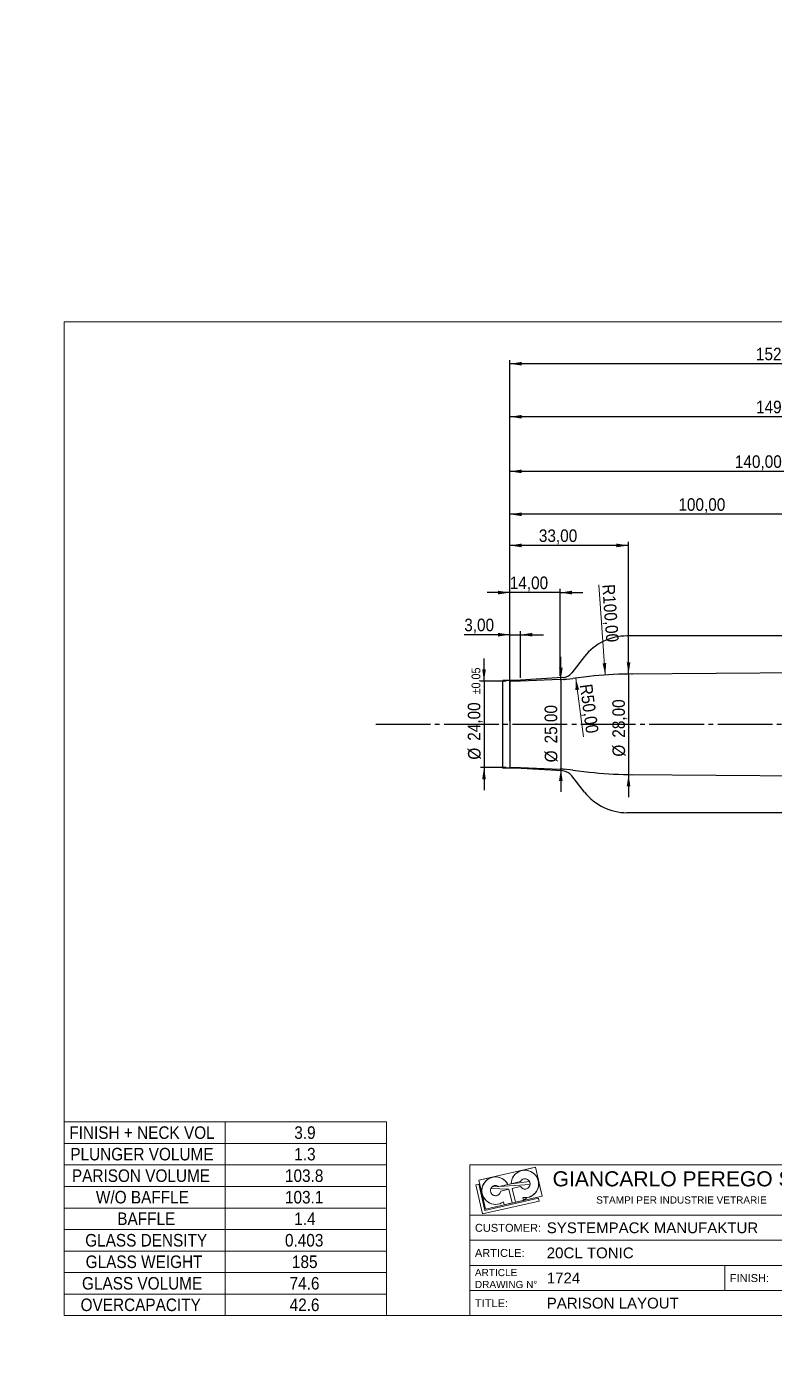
# Model space of a CAD drawing. Header units: millimetres. Extents: x 0 to 450, y 0 to 369.
# Drawn here: x 0 to 208.3, y 0 to 369.3 of the extents above; entities that cross this region are included whole.
import ezdxf

# ---------------------------------------------------------------- set-up
doc = ezdxf.new("R2010")
doc.units = ezdxf.units.MM
doc.linetypes.add('SLD-Centro', pattern=[19.05, 15.24, -1.27, 1.27, -1.27])
doc.linetypes.add('SLD-Solido', pattern=[0])
doc.layers.add('D', color=3, linetype='SLD-Solido', lineweight=25)
doc.layers.add('Q', color=2, linetype='SLD-Solido')
doc.styles.add('SLDTEXTSTYLE0', font='ARIAL.TTF')
doc.styles.add('SLDTEXTSTYLE3', font='GOTHIC.TTF', dxfattribs={"width": 0.913})
doc.dimstyles.new('SLDDIMSTYLE0', dxfattribs={"dimtxt": 3.5, "dimasz": 3.302, "dimexe": 0, "dimexo": 0.0625, "dimgap": 0.875, "dimtad": 1, "dimdec": 4, "dimzin": 12, "dimdsep": 46, "dimtxsty": 'SLDTEXTSTYLE3', "dimsah": 1, "dimcen": 0.09, "dimazin": 3, "dimtfac": 1, "dimtofl": 0, "dimtmove": 0, "dimatfit": 3, "dimfxl": 0, "dimfrac": 2, "dimtolj": 1, "dimtzin": 12, "dimarcsym": 0})
doc.dimstyles.new('SLDDIMSTYLE1', dxfattribs={"dimtxt": 3.5, "dimasz": 3.302, "dimexe": 0, "dimexo": 0.0625, "dimgap": 0.875, "dimtad": 1, "dimrnd": 1e-09, "dimzin": 12, "dimdsep": 46, "dimtxsty": 'SLDTEXTSTYLE3', "dimsah": 1, "dimcen": 0.09, "dimadec": 0, "dimazin": 3, "dimtol": 1, "dimtp": 0.05, "dimtm": 0.05, "dimtfac": 1, "dimtmove": 0, "dimatfit": 0, "dimfxl": 0, "dimfrac": 2, "dimtolj": 1, "dimarcsym": 0})
doc.dimstyles.new('SLDDIMSTYLE2', dxfattribs={"dimtxt": 3.5, "dimasz": 3.302, "dimexe": 0, "dimexo": 0.0625, "dimgap": 0.875, "dimtad": 1, "dimrnd": 1e-09, "dimzin": 12, "dimdsep": 46, "dimtxsty": 'SLDTEXTSTYLE3', "dimsah": 1, "dimcen": 0.09, "dimadec": 0, "dimazin": 3, "dimtfac": 1, "dimtmove": 0, "dimatfit": 0, "dimfxl": 0, "dimfrac": 2, "dimtolj": 1, "dimtzin": 12, "dimarcsym": 0})
doc.dimstyles.new('SLDDIMSTYLE3', dxfattribs={"dimtxt": 3.5, "dimasz": 3.302, "dimexe": 0, "dimexo": 0.0625, "dimgap": 0.875, "dimtad": 1, "dimrnd": 1e-09, "dimzin": 12, "dimdsep": 46, "dimtxsty": 'SLDTEXTSTYLE3', "dimsah": 1, "dimcen": 0.09, "dimadec": 0, "dimazin": 3, "dimtfac": 1, "dimtofl": 0, "dimtmove": 0, "dimatfit": 3, "dimfxl": 0, "dimfrac": 2, "dimtolj": 1, "dimtzin": 12, "dimarcsym": 0})
doc.dimstyles.new('SLDDIMSTYLE4', dxfattribs={"dimtxt": 3.5, "dimasz": 3.302, "dimexe": 0, "dimexo": 0.0625, "dimgap": 0.875, "dimtad": 1, "dimrnd": 1e-09, "dimzin": 12, "dimdsep": 46, "dimtxsty": 'SLDTEXTSTYLE3', "dimblk1": 'NONE', "dimblk2": 'NONE', "dimsah": 1, "dimcen": 0, "dimadec": 0, "dimazin": 3, "dimtfac": 1, "dimtofl": 0, "dimtmove": 0, "dimatfit": 3, "dimldrblk": 'NONE', "dimfxl": 0, "dimfrac": 2, "dimtolj": 1, "dimtzin": 12, "dimarcsym": 0})

# ---------------------------------------------------------------- blocks, each defined once
blk = doc.blocks.new('SW_NOTE_0')
at = {"color": 0, "char_height": 2, "attachment_point": 1, "style": 'SLDTEXTSTYLE0'}
for s, insert in [('ARTICLE', (0, 2.58)), ('DRAWING N°', (0, -0.74))]:
    blk.add_mtext(s, dxfattribs=dict(at, insert=insert))
blk = doc.blocks.new('SW_TABLEANNOTATION_0')
at = {"color": 0, "linetype": 'SLD-Solido', "lineweight": 0}
for p, q in [((0, 0), (0, -54)), ((89.76, 0), (0, 0)), ((89.76, -54), (89.76, 0)), ((44.88, 0), (44.88, -54)), ((0, -6), (89.76, -6)), ((0, -12), (89.76, -12)), ((0, -18), (89.76, -18)), ((0, -24), (89.76, -24)), ((0, -30), (89.76, -30)), ((0, -36), (89.76, -36)), ((0, -42), (89.76, -42)), ((0, -48), (89.76, -48)), ((0, -54), (89.76, -54))]:
    blk.add_line(p, q, dxfattribs=at)
at = {"color": 0, "linetype": 'Continuous', "lineweight": 0, "char_height": 3.5, "attachment_point": 1, "style": 'SLDTEXTSTYLE3'}
for s, insert in [('FINISH + NECK VOL', (1.43, -1.23)), ('3.9', (64.09, -1.23)), ('PLUNGER VOLUME', (1.71, -7.23)), ('1.3', (64.09, -7.23)), ('PARISON VOLUME', (2.16, -13.23)), ('103.8', (61.5, -13.23)), ('W/O BAFFLE', (8.85, -19.23)), ('103.1', (61.5, -19.23)), ('BAFFLE', (14.79, -25.23)), ('1.4', (64.09, -25.23)), ('GLASS DENSITY', (5.86, -31.23)), ('0.403', (61.5, -31.23)), ('GLASS WEIGHT', (5.99, -37.23)), ('185', (63.44, -37.23)), ('GLASS VOLUME', (4.97, -43.23)), ('74.6', (62.79, -43.23)), ('OVERCAPACITY', (4.58, -49.23)), ('42.6', (62.79, -49.23))]:
    blk.add_mtext(s, dxfattribs=dict(at, insert=insert))
blk = doc.blocks.new('_D')
at = {"layer": 'Q'}
for p, q in [((316.06, 198.49), (343.57, 204.34)), ((320.72, 174.81), (346.67, 174.81))]:
    blk.add_line(p, q, dxfattribs=at)
blk.add_arc((204.67, 174.81), 141, 0, 12, dxfattribs=at)
for points in [[(342.59, 204.13), (342.74, 200.79), (343.74, 200.99)], [(345.67, 174.81), (346.14, 178.12), (345.13, 178.11)]]:
    blk.add_solid(points, dxfattribs=at)
at = {"layer": 'Q', "insert": (349.22, 191.55), "char_height": 3.5, "attachment_point": 1, "rotation": 275.2166, "style": 'SLDTEXTSTYLE3'}
blk.add_mtext('12°', dxfattribs=at)
blk = doc.blocks.new('_D_2')
at = {"layer": 'Q'}
for p, q in [((127.42, 186.81), (127.42, 193.16)), ((133.61, 186.81), (126.42, 186.81)), ((127.42, 186.81), (127.42, 162.81)), ((133.61, 162.81), (126.42, 162.81)), ((127.42, 162.81), (127.42, 156.46))]:
    blk.add_line(p, q, dxfattribs=at)
for points in [[(127.42, 186.81), (127.92, 190.12), (126.91, 190.12)], [(127.42, 162.81), (126.91, 159.51), (127.92, 159.51)]]:
    blk.add_solid(points, dxfattribs=at)
at = {"layer": 'Q', "attachment_point": 1, "rotation": 90, "style": 'SLDTEXTSTYLE3'}
for s, insert, char_height in [('±0,05', (123.94, 183.17), 2.45), ('24,00', (122.89, 170.23), 3.5), ('%%c', (122.95, 164.96), 3.5)]:
    blk.add_mtext(s, dxfattribs=dict(at, insert=insert, char_height=char_height))
blk = doc.blocks.new('_D_3')
at = {"layer": 'Q'}
for p, q in [((148.81, 187.31), (148.81, 193.66)), ((148.81, 187.31), (148.81, 162.31)), ((149.61, 187.31), (149.81, 187.31)), ((148.81, 162.31), (148.81, 155.96)), ((149.61, 162.31), (149.81, 162.31))]:
    blk.add_line(p, q, dxfattribs=at)
for points in [[(148.81, 187.31), (149.32, 190.62), (148.31, 190.62)], [(148.81, 162.31), (148.31, 159.01), (149.32, 159.01)]]:
    blk.add_solid(points, dxfattribs=at)
at = {"layer": 'Q', "char_height": 3.5, "attachment_point": 1, "rotation": 90, "style": 'SLDTEXTSTYLE3'}
for s, insert in [('25,00', (144.29, 169.49)), ('%%c', (144.34, 164.21))]:
    blk.add_mtext(s, dxfattribs=dict(at, insert=insert))
blk = doc.blocks.new('_D_4')
at = {"layer": 'Q'}
for p, q in [((134.61, 175.81), (134.61, 261.54)), ((284.41, 260.54), (134.61, 260.54)), ((284.41, 175.81), (284.41, 261.54))]:
    blk.add_line(p, q, dxfattribs=at)
for points in [[(134.61, 260.54), (137.91, 260.03), (137.91, 261.04)], [(284.41, 260.54), (281.11, 261.04), (281.11, 260.03)]]:
    blk.add_solid(points, dxfattribs=at)
at = {"layer": 'Q', "insert": (203.17, 265.01), "char_height": 3.5, "attachment_point": 1, "style": 'SLDTEXTSTYLE3'}
blk.add_mtext('149,80', dxfattribs=at)
blk = doc.blocks.new('_D_7')
at = {"layer": 'Q'}
for p, q in [((167.67, 188.81), (167.67, 195.16)), ((167.67, 188.81), (167.67, 160.81)), ((168.61, 188.81), (168.67, 188.81)), ((167.67, 160.81), (167.67, 154.46)), ((168.61, 160.81), (168.67, 160.81))]:
    blk.add_line(p, q, dxfattribs=at)
for points in [[(167.67, 188.81), (168.18, 192.12), (167.16, 192.12)], [(167.67, 160.81), (167.16, 157.51), (168.18, 157.51)]]:
    blk.add_solid(points, dxfattribs=at)
at = {"layer": 'Q', "char_height": 3.5, "attachment_point": 1, "rotation": 90, "style": 'SLDTEXTSTYLE3'}
for s, insert in [('28,00', (163.15, 171.08)), ('%%c', (163.2, 165.8))]:
    blk.add_mtext(s, dxfattribs=dict(at, insert=insert))
blk = doc.blocks.new('_D_8')
at = {"layer": 'Q'}
for p, q in [((134.61, 211.53), (128.26, 211.53)), ((134.61, 187.81), (134.61, 212.53)), ((148.61, 211.53), (134.61, 211.53)), ((148.61, 188.31), (148.61, 212.53)), ((148.61, 211.53), (154.96, 211.53))]:
    blk.add_line(p, q, dxfattribs=at)
for points in [[(134.61, 211.53), (131.31, 212.04), (131.31, 211.02)], [(148.61, 211.53), (151.91, 211.02), (151.91, 212.04)]]:
    blk.add_solid(points, dxfattribs=at)
at = {"layer": 'Q', "insert": (134.58, 216), "char_height": 3.5, "attachment_point": 1, "style": 'SLDTEXTSTYLE3'}
blk.add_mtext('14,00', dxfattribs=at)
blk = doc.blocks.new('_D_9')
at = {"layer": 'Q'}
for p, q in [((134.61, 187.81), (134.61, 225.67)), ((167.61, 189.81), (167.61, 225.67)), ((167.61, 224.67), (134.61, 224.67))]:
    blk.add_line(p, q, dxfattribs=at)
for points in [[(134.61, 224.67), (137.91, 224.16), (137.91, 225.18)], [(167.61, 224.67), (164.31, 225.18), (164.31, 224.16)]]:
    blk.add_solid(points, dxfattribs=at)
at = {"layer": 'Q', "insert": (142.69, 229.14), "char_height": 3.5, "attachment_point": 1, "style": 'SLDTEXTSTYLE3'}
blk.add_mtext('33,00', dxfattribs=at)
blk = doc.blocks.new('_D_10')
at = {"layer": 'Q'}
for p, q in [((134.61, 187.81), (134.61, 246.31)), ((274.61, 245.31), (134.61, 245.31)), ((274.61, 194.56), (274.61, 246.31))]:
    blk.add_line(p, q, dxfattribs=at)
for points in [[(134.61, 245.31), (137.91, 244.81), (137.91, 245.82)], [(274.61, 245.31), (271.31, 245.82), (271.31, 244.81)]]:
    blk.add_solid(points, dxfattribs=at)
at = {"layer": 'Q', "insert": (197.28, 249.79), "char_height": 3.5, "attachment_point": 1, "style": 'SLDTEXTSTYLE3'}
blk.add_mtext('140,00', dxfattribs=at)
blk = doc.blocks.new('_D_12')
at = {"layer": 'Q'}
for p, q in [((134.61, 187.81), (134.61, 234.35)), ((234.61, 233.35), (134.61, 233.35)), ((234.61, 190.31), (234.61, 234.35))]:
    blk.add_line(p, q, dxfattribs=at)
for points in [[(134.61, 233.35), (137.91, 232.84), (137.91, 233.86)], [(234.61, 233.35), (231.31, 233.86), (231.31, 232.84)]]:
    blk.add_solid(points, dxfattribs=at)
at = {"layer": 'Q', "insert": (181.55, 237.82), "char_height": 3.5, "attachment_point": 1, "style": 'SLDTEXTSTYLE3'}
blk.add_mtext('100,00', dxfattribs=at)
blk = doc.blocks.new('_D_13')
at = {"layer": 'Q', "insert": (163.81, 213.97), "char_height": 3.5, "attachment_point": 1, "rotation": 274.1108, "style": 'SLDTEXTSTYLE3'}
blk.add_mtext('R100,00', dxfattribs=at)
blk = doc.blocks.new('_NONE')
blk = doc.blocks.new('_D_14')
at = {"layer": 'Q', "insert": (157.54, 186.25), "char_height": 3.5, "attachment_point": 1, "rotation": 277.5944, "style": 'SLDTEXTSTYLE3'}
blk.add_mtext('R50,00', dxfattribs=at)
blk = doc.blocks.new('_D_16')
at = {"layer": 'Q', "insert": (250.55, 187.34), "char_height": 3.5, "attachment_point": 1, "rotation": 274.0476, "style": 'SLDTEXTSTYLE3'}
blk.add_mtext('R180,00', dxfattribs=at)
blk = doc.blocks.new('_D_24')
at = {"layer": 'Q'}
for p, q in [((134.61, 187.81), (134.61, 276.31)), ((287.41, 275.31), (134.61, 275.31)), ((287.41, 189.29), (287.41, 276.31))]:
    blk.add_line(p, q, dxfattribs=at)
for points in [[(134.61, 275.31), (137.91, 274.81), (137.91, 275.82)], [(287.41, 275.31), (284.11, 275.82), (284.11, 274.81)]]:
    blk.add_solid(points, dxfattribs=at)
at = {"layer": 'Q', "insert": (203.15, 279.79), "char_height": 3.5, "attachment_point": 1, "style": 'SLDTEXTSTYLE3'}
blk.add_mtext('152,80', dxfattribs=at)
blk = doc.blocks.new('_D_26')
at = {"layer": 'Q'}
for p, q in [((134.61, 199.79), (121.91, 199.79)), ((134.61, 187.81), (134.61, 200.79)), ((134.61, 199.79), (137.61, 199.79)), ((137.61, 187.81), (137.61, 200.79)), ((137.61, 199.79), (143.96, 199.79))]:
    blk.add_line(p, q, dxfattribs=at)
for points in [[(134.61, 199.79), (131.31, 200.3), (131.31, 199.28)], [(137.61, 199.79), (140.91, 199.28), (140.91, 200.3)]]:
    blk.add_solid(points, dxfattribs=at)
at = {"layer": 'Q', "insert": (121.91, 204.26), "char_height": 3.5, "attachment_point": 1, "style": 'SLDTEXTSTYLE3'}
blk.add_mtext('3,00', dxfattribs=at)

msp = doc.modelspace()

# ---------------------------------------------------------------- linework, layer by layer
at = {"color": 179, "linetype": 'SLD-Solido', "lineweight": 18}
for p, q in [((10.48334, 9.99114), (10.48334, 286.99114)), ((10.48334, 286.99114), (410.48334, 286.99114)), ((410.48334, 51.99114), (123.48334, 51.99114)), ((123.48334, 9.99114), (123.48334, 51.99114)), ((126.00354, 47.75484), (141.72824, 51.33895)), ((126.00354, 47.75484), (141.72824, 51.33895)), ((126.00354, 47.75484), (141.72824, 51.33895)), ((129.80615, 48.57426), (126.00354, 47.75484)), ((129.80615, 48.57426), (126.00354, 47.75484)), ((126.00354, 47.75484), (129.80615, 48.57426)), ((126.00354, 47.75484), (129.80615, 48.57426)), ((128.7604, 48.17333), (128.29274, 47.86256)), ((128.7604, 48.17333), (128.29274, 47.86256)), ((129.26852, 48.41228), (128.7604, 48.17333)), ((129.26852, 48.41228), (128.7604, 48.17333)), ((129.80615, 48.57426), (129.26852, 48.41228)), ((129.80615, 48.57426), (129.26852, 48.41228)), ((130.3617, 48.65577), (129.80615, 48.57426)), ((130.3617, 48.65577), (129.80615, 48.57426)), ((130.9232, 48.65506), (130.3617, 48.65577)), ((130.9232, 48.65506), (130.3617, 48.65577)), ((131.47855, 48.57215), (130.9232, 48.65506)), ((131.47855, 48.57215), (130.9232, 48.65506)), ((132.01577, 48.40882), (131.47855, 48.57215)), ((132.01577, 48.40882), (131.47855, 48.57215)), ((132.52329, 48.1686), (132.01577, 48.40882)), ((132.52329, 48.1686), (132.01577, 48.40882)), ((132.99017, 47.85665), (132.52329, 48.1686)), ((132.99017, 47.85665), (132.52329, 48.1686)), ((135.38758, 48.40309), (135.17586, 47.88303)), ((135.38758, 48.40309), (135.17586, 47.88303)), ((135.67316, 48.88654), (135.38758, 48.40309)), ((135.67316, 48.88654), (135.38758, 48.40309)), ((136.02645, 49.32297), (135.67316, 48.88654)), ((136.02645, 49.32297), (135.67316, 48.88654)), ((136.43983, 49.70297), (136.02645, 49.32297)), ((136.43983, 49.70297), (136.02645, 49.32297)), ((136.9044, 50.01835), (136.43983, 49.70297)), ((136.9044, 50.01835), (136.43983, 49.70297)), ((137.41013, 50.26231), (136.9044, 50.01835)), ((137.41013, 50.26231), (136.9044, 50.01835)), ((137.94613, 50.42959), (137.41013, 50.26231)), ((137.94613, 50.42959), (137.41013, 50.26231)), ((141.72824, 51.33895), (137.94613, 50.42959)), ((141.72824, 51.33895), (137.94613, 50.42959)), ((137.94613, 50.42959), (141.72824, 51.33895)), ((137.94613, 50.42959), (141.72824, 51.33895)), ((138.50086, 50.51659), (137.94613, 50.42959)), ((138.50086, 50.51659), (137.94613, 50.42959)), ((138.11722, 47.95158), (138.30593, 48.03972)), ((138.11722, 47.95158), (138.30593, 48.03972)), ((138.30593, 48.03972), (138.50544, 48.09948)), ((138.30593, 48.03972), (138.50544, 48.09948)), ((139.06234, 50.52144), (138.50086, 50.51659)), ((139.06234, 50.52144), (138.50086, 50.51659)), ((138.50544, 48.09948), (138.71153, 48.1296)), ((138.50544, 48.09948), (138.71153, 48.1296)), ((138.71153, 48.1296), (138.9198, 48.12943)), ((138.71153, 48.1296), (138.9198, 48.12943)), ((138.9198, 48.12943), (139.12584, 48.09898)), ((138.9198, 48.12943), (139.12584, 48.09898)), ((139.61848, 50.44402), (139.06234, 50.52144)), ((139.61848, 50.44402), (139.06234, 50.52144)), ((139.12584, 48.09898), (139.32525, 48.03889)), ((139.12584, 48.09898), (139.32525, 48.03889)), ((139.32525, 48.03889), (139.51381, 47.95044)), ((139.32525, 48.03889), (139.51381, 47.95044)), ((140.15729, 50.28601), (139.61848, 50.44402)), ((140.15729, 50.28601), (139.61848, 50.44402)), ((140.66715, 50.05081), (140.15729, 50.28601)), ((140.66715, 50.05081), (140.15729, 50.28601)), ((141.13709, 49.74349), (140.66715, 50.05081)), ((141.13709, 49.74349), (140.66715, 50.05081)), ((141.55697, 49.37068), (141.13709, 49.74349)), ((141.55697, 49.37068), (141.13709, 49.74349)), ((141.91773, 48.94041), (141.55697, 49.37068)), ((141.91773, 48.94041), (141.55697, 49.37068)), ((141.72824, 51.33895), (143.5715, 43.25196)), ((141.72824, 51.33895), (143.5715, 43.25196)), ((141.72824, 51.33895), (143.5715, 43.25196)), ((142.21161, 48.46196), (141.91773, 48.94041)), ((142.21161, 48.46196), (141.91773, 48.94041)), ((142.43227, 47.94563), (142.21161, 48.46196)), ((142.43227, 47.94563), (142.21161, 48.46196)), ((125.16853, 46.43023), (125.97765, 46.61268)), ((126.99296, 38.33895), (125.16853, 46.43023)), ((125.97765, 46.61268), (127.61922, 39.33241)), ((126.00354, 47.75484), (127.82797, 39.66356)), ((127.82797, 39.66356), (126.00354, 47.75484)), ((127.82797, 39.66356), (126.00354, 47.75484)), ((126.87216, 45.51109), (126.81464, 44.95255)), ((126.87216, 45.51109), (126.81464, 44.95255)), ((126.81464, 44.95255), (126.83952, 44.3916)), ((126.81464, 44.95255), (126.83952, 44.3916)), ((126.83952, 44.3916), (126.94627, 43.84033)), ((126.83952, 44.3916), (126.94627, 43.84033)), ((127.01084, 46.0552), (126.87216, 45.51109)), ((127.01084, 46.0552), (126.87216, 45.51109)), ((127.22769, 46.57314), (127.01084, 46.0552)), ((127.22769, 46.57314), (127.01084, 46.0552)), ((127.51803, 47.05375), (127.22769, 46.57314)), ((127.51803, 47.05375), (127.22769, 46.57314)), ((127.87562, 47.48666), (127.51803, 47.05375)), ((127.87562, 47.48666), (127.51803, 47.05375)), ((128.29274, 47.86256), (127.87562, 47.48666)), ((128.29274, 47.86256), (127.87562, 47.48666)), ((129.21006, 44.79077), (129.21859, 45.00481)), ((129.21006, 44.79077), (129.21859, 45.00481)), ((129.23364, 44.57786), (129.21006, 44.79077)), ((129.23364, 44.57786), (129.21006, 44.79077)), ((129.21859, 45.00481), (129.25902, 45.21517)), ((129.21859, 45.00481), (129.25902, 45.21517)), ((129.28879, 44.37086), (129.23364, 44.57786)), ((129.28879, 44.37086), (129.23364, 44.57786)), ((129.25902, 45.21517), (129.33046, 45.41712)), ((129.25902, 45.21517), (129.33046, 45.41712)), ((129.37427, 44.17445), (129.28879, 44.37086)), ((129.37427, 44.17445), (129.28879, 44.37086)), ((129.33046, 45.41712), (129.4313, 45.60612)), ((129.33046, 45.41712), (129.4313, 45.60612)), ((134.37002, 45.21919), (129.33046, 45.41712)), ((134.37002, 45.21919), (129.33046, 45.41712)), ((129.33046, 45.41712), (134.37002, 45.21919)), ((129.33046, 45.41712), (134.37002, 45.21919)), ((129.4313, 45.60612), (129.55926, 45.77791)), ((129.4313, 45.60612), (129.55926, 45.77791)), ((129.55926, 45.77791), (129.71148, 45.92864)), ((129.55926, 45.77791), (129.71148, 45.92864)), ((129.71148, 45.92864), (129.88452, 46.05491)), ((129.71148, 45.92864), (129.88452, 46.05491)), ((131.49698, 45.9822), (129.71148, 45.92864)), ((131.49698, 45.9822), (129.71148, 45.92864)), ((129.71148, 45.92864), (131.49698, 45.9822)), ((129.71148, 45.92864), (131.49698, 45.9822)), ((129.88452, 46.05491), (130.0745, 46.15388)), ((129.88452, 46.05491), (130.0745, 46.15388)), ((130.0745, 46.15388), (130.27714, 46.22334)), ((130.0745, 46.15388), (130.27714, 46.22334)), ((130.27714, 46.22334), (130.48789, 46.26171)), ((130.27714, 46.22334), (130.48789, 46.26171)), ((130.48789, 46.26171), (130.702, 46.26813)), ((130.48789, 46.26171), (130.702, 46.26813)), ((130.702, 46.26813), (130.91467, 46.24246)), ((130.702, 46.26813), (130.91467, 46.24246)), ((130.91467, 46.24246), (131.12111, 46.18528)), ((130.91467, 46.24246), (131.12111, 46.18528)), ((131.12111, 46.18528), (131.31668, 46.09787)), ((131.12111, 46.18528), (131.31668, 46.09787)), ((131.31668, 46.09787), (131.49698, 45.9822)), ((131.31668, 46.09787), (131.49698, 45.9822)), ((134.05197, 46.56456), (131.49698, 45.9822)), ((131.49698, 45.9822), (134.05197, 46.56456)), ((131.49698, 45.9822), (134.05197, 46.56456)), ((140.23462, 46.55055), (131.49698, 45.9822)), ((140.23462, 46.55055), (131.49698, 45.9822)), ((131.49698, 45.9822), (140.23462, 46.55055)), ((131.49698, 45.9822), (140.23462, 46.55055)), ((132.02014, 44.48153), (131.95082, 44.27884)), ((132.02014, 44.48153), (131.95082, 44.27884)), ((132.05836, 44.6923), (132.02014, 44.48153)), ((132.05836, 44.6923), (132.02014, 44.48153)), ((132.05836, 44.6923), (134.37002, 45.21919)), ((134.37002, 45.21919), (132.05836, 44.6923)), ((134.37002, 45.21919), (132.05836, 44.6923)), ((133.40634, 47.47971), (132.99017, 47.85665)), ((133.40634, 47.47971), (132.99017, 47.85665)), ((133.76283, 47.04589), (133.40634, 47.47971)), ((133.76283, 47.04589), (133.40634, 47.47971)), ((134.05197, 46.56456), (133.76283, 47.04589)), ((134.05197, 46.56456), (133.76283, 47.04589)), ((134.99057, 46.77849), (134.05197, 46.56456)), ((134.99057, 46.77849), (134.05197, 46.56456)), ((134.05197, 46.56456), (134.99057, 46.77849)), ((134.05197, 46.56456), (134.99057, 46.77849)), ((134.37002, 45.21919), (135.24044, 41.40034)), ((135.24044, 41.40034), (134.37002, 45.21919)), ((135.24044, 41.40034), (134.37002, 45.21919)), ((134.99057, 46.77849), (137.54556, 47.36084)), ((134.99057, 46.77849), (137.54556, 47.36084)), ((134.99057, 46.77849), (137.54556, 47.36084)), ((140.08451, 47.35877), (134.99057, 46.77849)), ((140.08451, 47.35877), (134.99057, 46.77849)), ((134.99057, 46.77849), (140.08451, 47.35877)), ((134.99057, 46.77849), (140.08451, 47.35877)), ((135.04257, 47.33758), (134.99057, 46.77849)), ((135.04257, 47.33758), (134.99057, 46.77849)), ((135.17586, 47.88303), (135.04257, 47.33758)), ((135.17586, 47.88303), (135.04257, 47.33758)), ((137.5986, 45.95508), (135.28695, 45.42819)), ((137.5986, 45.95508), (135.28695, 45.42819)), ((137.5986, 45.95508), (135.28695, 45.42819)), ((135.28695, 45.42819), (136.15737, 41.60933)), ((135.28695, 45.42819), (136.15737, 41.60933)), ((135.28695, 45.42819), (136.15737, 41.60933)), ((137.54556, 47.36084), (137.65444, 47.53839)), ((137.54556, 47.36084), (137.65444, 47.53839)), ((137.72055, 45.78624), (137.5986, 45.95508)), ((137.72055, 45.78624), (137.5986, 45.95508)), ((137.65444, 47.53839), (137.78798, 47.69822)), ((137.65444, 47.53839), (137.78798, 47.69822)), ((137.86575, 45.63693), (137.72055, 45.78624)), ((137.86575, 45.63693), (137.72055, 45.78624)), ((137.78798, 47.69822), (137.94334, 47.83693)), ((137.78798, 47.69822), (137.94334, 47.83693)), ((138.03112, 45.51032), (137.86575, 45.63693)), ((138.03112, 45.51032), (137.86575, 45.63693)), ((137.94334, 47.83693), (138.11722, 47.95158)), ((137.94334, 47.83693), (138.11722, 47.95158)), ((138.21315, 45.4091), (138.03112, 45.51032)), ((138.21315, 45.4091), (138.03112, 45.51032)), ((138.40796, 45.33543), (138.21315, 45.4091)), ((138.40796, 45.33543), (138.21315, 45.4091)), ((138.61141, 45.29087), (138.40796, 45.33543)), ((138.61141, 45.29087), (138.40796, 45.33543)), ((138.81917, 45.27636), (138.61141, 45.29087)), ((138.81917, 45.27636), (138.61141, 45.29087)), ((139.02684, 45.29223), (138.81917, 45.27636)), ((139.02684, 45.29223), (138.81917, 45.27636)), ((139.23, 45.33812), (139.02684, 45.29223)), ((139.23, 45.33812), (139.02684, 45.29223)), ((139.42432, 45.41307), (139.23, 45.33812)), ((139.42432, 45.41307), (139.23, 45.33812)), ((139.60568, 45.51547), (139.42432, 45.41307)), ((139.60568, 45.51547), (139.42432, 45.41307)), ((139.51381, 47.95044), (139.68751, 47.83551)), ((139.51381, 47.95044), (139.68751, 47.83551)), ((139.77022, 45.64316), (139.60568, 45.51547)), ((139.77022, 45.64316), (139.60568, 45.51547)), ((139.68751, 47.83551), (139.84264, 47.69654)), ((139.68751, 47.83551), (139.84264, 47.69654)), ((139.91444, 45.79342), (139.77022, 45.64316)), ((139.91444, 45.79342), (139.77022, 45.64316)), ((139.84264, 47.69654), (139.97592, 47.5365)), ((139.84264, 47.69654), (139.97592, 47.5365)), ((140.03528, 45.96305), (139.91444, 45.79342)), ((140.03528, 45.96305), (139.91444, 45.79342)), ((139.97592, 47.5365), (140.08451, 47.35877)), ((139.97592, 47.5365), (140.08451, 47.35877)), ((140.13017, 46.14845), (140.03528, 45.96305)), ((140.13017, 46.14845), (140.03528, 45.96305)), ((140.08451, 47.35877), (140.1661, 47.16715)), ((140.08451, 47.35877), (140.1661, 47.16715)), ((140.19709, 46.34568), (140.13017, 46.14845)), ((140.19709, 46.34568), (140.13017, 46.14845)), ((140.1661, 47.16715), (140.21896, 46.96569)), ((140.1661, 47.16715), (140.21896, 46.96569)), ((140.23462, 46.55055), (140.19709, 46.34568)), ((140.23462, 46.55055), (140.19709, 46.34568)), ((140.21896, 46.96569), (140.24197, 46.75869)), ((140.21896, 46.96569), (140.24197, 46.75869)), ((140.24197, 46.75869), (140.23462, 46.55055)), ((140.24197, 46.75869), (140.23462, 46.55055)), ((141.74416, 44.24619), (142.07257, 44.70163)), ((141.74416, 44.24619), (142.07257, 44.70163)), ((142.07257, 44.70163), (142.33076, 45.20025)), ((142.07257, 44.70163), (142.33076, 45.20025)), ((142.33076, 45.20025), (142.51316, 45.7313)), ((142.33076, 45.20025), (142.51316, 45.7313)), ((142.57496, 47.40256), (142.43227, 47.94563)), ((142.57496, 47.40256), (142.43227, 47.94563)), ((142.51316, 45.7313), (142.61584, 46.28333)), ((142.51316, 45.7313), (142.61584, 46.28333)), ((143.5715, 43.25196), (142.57496, 47.40256)), ((143.5715, 43.25196), (142.57496, 47.40256)), ((142.63659, 46.84445), (142.57496, 47.40256)), ((142.57496, 47.40256), (143.5715, 43.25196)), ((142.63659, 46.84445), (142.57496, 47.40256)), ((142.57496, 47.40256), (143.5715, 43.25196)), ((142.61584, 46.28333), (142.63659, 46.84445)), ((142.61584, 46.28333), (142.63659, 46.84445)), ((126.94627, 43.84033), (127.82797, 39.66356)), ((126.94627, 43.84033), (127.82797, 39.66356)), ((127.82797, 39.66356), (126.94627, 43.84033)), ((126.94627, 43.84033), (127.13258, 43.31064)), ((127.82797, 39.66356), (126.94627, 43.84033)), ((126.94627, 43.84033), (127.13258, 43.31064)), ((142.73712, 41.9275), (126.99296, 38.33895)), ((127.13258, 43.31064), (127.39443, 42.81394)), ((127.13258, 43.31064), (127.39443, 42.81394)), ((127.39443, 42.81394), (127.72619, 42.36093)), ((127.39443, 42.81394), (127.72619, 42.36093)), ((127.61922, 39.33241), (142.55468, 42.73663)), ((127.72619, 42.36093), (128.12071, 41.96137)), ((127.72619, 42.36093), (128.12071, 41.96137)), ((143.5715, 43.25196), (127.82797, 39.66356)), ((143.5715, 43.25196), (127.82797, 39.66356)), ((143.5715, 43.25196), (127.82797, 39.66356)), ((127.82797, 39.66356), (132.99406, 40.88832)), ((127.82797, 39.66356), (132.99406, 40.88832)), ((132.99406, 40.88832), (127.82797, 39.66356)), ((132.99406, 40.88832), (127.82797, 39.66356)), ((128.12071, 41.96137), (128.56947, 41.62389)), ((128.12071, 41.96137), (128.56947, 41.62389)), ((128.56947, 41.62389), (129.06281, 41.35574)), ((128.56947, 41.62389), (129.06281, 41.35574)), ((129.06281, 41.35574), (129.59009, 41.16272)), ((129.06281, 41.35574), (129.59009, 41.16272)), ((129.48817, 43.99302), (129.37427, 44.17445)), ((129.48817, 43.99302), (129.37427, 44.17445)), ((129.62791, 43.83067), (129.48817, 43.99302)), ((129.62791, 43.83067), (129.48817, 43.99302)), ((129.59009, 41.16272), (130.13995, 41.04898)), ((129.59009, 41.16272), (130.13995, 41.04898)), ((129.79036, 43.69103), (129.62791, 43.83067)), ((129.79036, 43.69103), (129.62791, 43.83067)), ((129.97187, 43.57726), (129.79036, 43.69103)), ((129.97187, 43.57726), (129.79036, 43.69103)), ((130.16834, 43.49191), (129.97187, 43.57726)), ((130.16834, 43.49191), (129.97187, 43.57726)), ((130.13995, 41.04898), (130.70054, 41.01698)), ((130.13995, 41.04898), (130.70054, 41.01698)), ((130.37537, 43.4369), (130.16834, 43.49191)), ((130.37537, 43.4369), (130.16834, 43.49191)), ((130.5883, 43.41347), (130.37537, 43.4369)), ((130.5883, 43.41347), (130.37537, 43.4369)), ((130.80234, 43.42214), (130.5883, 43.41347)), ((130.80234, 43.42214), (130.5883, 43.41347)), ((130.70054, 41.01698), (131.25977, 41.0674)), ((130.70054, 41.01698), (131.25977, 41.0674)), ((131.01267, 43.46272), (130.80234, 43.42214)), ((131.01267, 43.46272), (130.80234, 43.42214)), ((131.21457, 43.5343), (131.01267, 43.46272)), ((131.21457, 43.5343), (131.01267, 43.46272)), ((131.4035, 43.63527), (131.21457, 43.5343)), ((131.4035, 43.63527), (131.21457, 43.5343)), ((131.25977, 41.0674), (131.8056, 41.19915)), ((131.25977, 41.0674), (131.8056, 41.19915)), ((131.57521, 43.76335), (131.4035, 43.63527)), ((131.57521, 43.76335), (131.4035, 43.63527)), ((131.72583, 43.91566), (131.57521, 43.76335)), ((131.72583, 43.91566), (131.57521, 43.76335)), ((131.85198, 44.08879), (131.72583, 43.91566)), ((131.85198, 44.08879), (131.72583, 43.91566)), ((131.8056, 41.19915), (132.32625, 41.40941)), ((131.8056, 41.19915), (132.32625, 41.40941)), ((131.95082, 44.27884), (131.85198, 44.08879)), ((131.95082, 44.27884), (131.85198, 44.08879)), ((132.32625, 41.40941), (132.8105, 41.69363)), ((132.32625, 41.40941), (132.8105, 41.69363)), ((132.99406, 40.88832), (132.8105, 41.69363)), ((132.8105, 41.69363), (132.99406, 40.88832)), ((132.8105, 41.69363), (132.99406, 40.88832)), ((135.24044, 41.40034), (132.99406, 40.88832)), ((132.99406, 40.88832), (135.24044, 41.40034)), ((132.99406, 40.88832), (135.24044, 41.40034)), ((136.15737, 41.60933), (143.5715, 43.25196)), ((136.15737, 41.60933), (143.5715, 43.25196)), ((143.5715, 43.25196), (136.15737, 41.60933)), ((143.5715, 43.25196), (136.15737, 41.60933)), ((136.15737, 41.60933), (138.40376, 42.12135)), ((136.15737, 41.60933), (138.40376, 42.12135)), ((136.15737, 41.60933), (138.40376, 42.12135)), ((138.40376, 42.12135), (138.22021, 42.92665)), ((138.40376, 42.12135), (138.22021, 42.92665)), ((138.22021, 42.92665), (138.7798, 42.88036)), ((138.40376, 42.12135), (139.34014, 42.91649)), ((138.40376, 42.12135), (139.34014, 42.91649)), ((139.34014, 42.91649), (138.40376, 42.12135)), ((138.7798, 42.88036), (139.34014, 42.91649)), ((139.34014, 42.91649), (139.88914, 43.03428)), ((139.34014, 42.91649), (139.88914, 43.03428)), ((139.88914, 43.03428), (140.41499, 43.23118)), ((139.88914, 43.03428), (140.41499, 43.23118)), ((140.41499, 43.23118), (140.90634, 43.50295)), ((140.41499, 43.23118), (140.90634, 43.50295)), ((140.90634, 43.50295), (141.3526, 43.84373)), ((140.90634, 43.50295), (141.3526, 43.84373)), ((141.3526, 43.84373), (141.74416, 44.24619)), ((141.3526, 43.84373), (141.74416, 44.24619)), ((142.55468, 42.73663), (142.73712, 41.9275)), ((410.48334, 37.99114), (123.48334, 37.99114)), ((410.48334, 30.99114), (123.48334, 30.99114)), ((410.48334, 23.99114), (123.48334, 23.99114)), ((194.48334, 16.99114), (194.48334, 23.99114)), ((410.48334, 16.99114), (123.48334, 16.99114)), ((10.48334, 9.99114), (410.48334, 9.99114)), ((410.48334, 9.99114), (123.48334, 9.99114))]:
    msp.add_line(p, q, dxfattribs=at)
at = {"color": 7, "linetype": 'SLD-Solido', "lineweight": 18}
for p, q in [((161.18982, 188.56016), (159.38645, 213.65229)), ((152.94973, 187.70166), (155.1331, 171.32592))]:
    msp.add_line(p, q, dxfattribs=at)
at = {"color": 7, "linetype": 'SLD-Solido'}
for p, q in [((300.41211, 199.44965), (167.21211, 199.44965)), ((155.39645, 193.69034), (151.8472, 189.15207)), ((136.11211, 187.01465), (132.61211, 187.01465)), ((132.61211, 162.61465), (132.61211, 187.01465)), ((149.30211, 187.81465), (136.11211, 187.01465)), ((136.11211, 162.61465), (132.61211, 162.61465)), ((149.30211, 161.81465), (136.11211, 162.61465)), ((155.39645, 155.93896), (151.8472, 160.47723)), ((300.41211, 150.17965), (167.21211, 150.17965))]:
    msp.add_line(p, q, dxfattribs=at)
at = {"color": 7, "linetype": 'SLD-Centro'}
msp.add_line((97.25375, 174.81465), (319.72246, 174.81465), dxfattribs=at)
at = {"color": 8, "linetype": 'SLD-Solido', "lineweight": 18}
for p, q in [((125.16853, 46.43023), (125.97765, 46.61268)), ((125.16853, 46.43023), (125.97765, 46.61268)), ((125.16853, 46.43023), (126.99296, 38.33895)), ((125.16853, 46.43023), (126.99296, 38.33895)), ((125.16853, 46.43023), (126.99296, 38.33895)), ((126.99296, 38.33895), (125.16853, 46.43023)), ((125.97765, 46.61268), (127.61922, 39.33241)), ((125.97765, 46.61268), (127.61922, 39.33241)), ((142.73712, 41.9275), (126.99296, 38.33895)), ((142.73712, 41.9275), (126.99296, 38.33895)), ((142.7366, 41.92738), (126.99296, 38.33895)), ((142.73649, 41.92736), (126.99296, 38.33895)), ((142.55468, 42.73663), (127.61922, 39.33241)), ((127.61922, 39.33241), (142.55468, 42.73663)), ((142.55468, 42.73663), (142.73712, 41.9275)), ((142.55468, 42.73663), (142.73712, 41.9275))]:
    msp.add_line(p, q, dxfattribs=at)
at = {"color": 7, "linetype": 'SLD-Solido'}
for centre, radius, start, end in [((167.21211, 184.44965), 15, 90, 141.9720351), ((149.09021, 191.30823), 3.5, 273.4708523, 321.9720351), ((149.09021, 158.32107), 3.5, 38.0279649, 86.5291477), ((167.21211, 165.17965), 15, 218.0279649, 270)]:
    msp.add_arc(centre, radius, start, end, dxfattribs=at)
at = {"color": 179, "linetype": 'SLD-Solido', "lineweight": 18}
for centre, radius, start, end in [((130.63765, 44.8411), 3.82464, 26.7834349, 304.6191547), ((138.8145, 46.70484), 3.82464, 261.0608453, 178.8965651), ((138.8145, 46.70484), 1.42848, 211.6590634, 152.6622305), ((130.63765, 44.8411), 1.42848, 53.0177695, 354.0209366)]:
    msp.add_arc(centre, radius, start, end, dxfattribs=at)
at = {"color": 7, "linetype": 'SLD-Solido', "lineweight": 18}
for points in [[(161.18982, 188.56016), (161.45981, 191.89008), (160.44642, 191.81725)], [(152.94973, 187.70166), (152.88258, 184.36148), (153.88967, 184.49576)]]:
    msp.add_solid(points, dxfattribs=at)
at = {"layer": 'D'}
for p, q in [((234.61211, 189.31465), (167.61211, 188.81465)), ((137.61211, 186.81465), (134.61211, 186.81465)), ((134.61211, 186.81465), (134.61211, 162.81465)), ((148.61211, 187.31465), (137.61211, 186.81465)), ((156.70331, 188.13591), (152.16924, 187.60384)), ((134.61211, 162.81465), (137.61211, 162.81465)), ((137.61211, 162.81465), (148.61211, 162.31465)), ((152.16924, 162.02546), (156.70331, 161.49339)), ((167.61211, 160.81465), (234.61211, 160.31465))]:
    msp.add_line(p, q, dxfattribs=at)
for centre, radius, start, end in [((168.35835, 88.81743), 100, 90.4275725, 96.693061), ((146.34172, 237.26308), 50, 272.6025622, 276.693061), ((146.34172, 112.36622), 50, 83.306939, 87.3974378), ((168.35835, 260.81186), 100, 263.306939, 269.5724275)]:
    msp.add_arc(centre, radius, start, end, dxfattribs=at)

# ---------------------------------------------------------------- block references
at = {"color": 7, "linetype": 'Continuous', "lineweight": 0}
msp.add_blockref('SW_TABLEANNOTATION_0', (10.48334, 63.99114), dxfattribs=at)
msp.add_blockref('SW_NOTE_0', (124.88334, 20.42072))

# ---------------------------------------------------------------- texts
at = {"style": 'SLDTEXTSTYLE0'}
for s, insert, char_height, attachment_point in [(' GIANCARLO PEREGO S.p.A.', (144.88334, 50.23023), 4.2, 1), ('STAMPI PER INDUSTRIE VETRARIE', (206.16211, 43.23595), 2, 3), ('CUSTOMER:', (124.88334, 35.56846), 2.2, 1), ('SYSTEMPACK MANUFAKTUR', (144.88334, 35.98335), 3, 1), ('ARTICLE:', (124.88334, 28.56846), 2.2, 1), ('20CL TONIC', (144.88334, 28.98335), 3, 1), ('1724', (144.88334, 21.98335), 3, 1), ('FINISH:', (195.88334, 21.56846), 2.2, 1), ('PARISON LAYOUT', (144.88334, 14.98335), 3, 1), ('TITLE:', (124.88334, 14.56846), 2.2, 1)]:
    msp.add_mtext(s, dxfattribs=dict(at, insert=insert, char_height=char_height, attachment_point=attachment_point))

# ---------------------------------------------------------------- dimensions: what is measured, and where the dimension line sits
at = {"layer": 'Q'}
for center, picture, middle in [((233.26886, 369.30964), '_D_16', (246.79215, 178.19925)), ((146.34172, 237.26308), '_D_14', (154.22655, 178.12526)), ((168.35835, 88.81743), '_D_13', (159.98175, 205.36926))]:
    dim = msp.add_radius_dim(center=center, mpoint=(0, 0), dimstyle='SLDDIMSTYLE4', dxfattribs=at)
    dim.commit()
    dim.dimension.update_dxf_attribs({"geometry": picture, "text_midpoint": middle, "dimtype": 164})
for base, p1, p2, dimstyle, picture, middle in [((134.61211, 275.31465), (287.41211, 188.28965), (134.61211, 186.81465), 'SLDDIMSTYLE3', '_D_24', (210.26011, 275.31465)), ((134.61211, 263.31465), (284.41211, 174.81465), (134.61211, 174.81465), 'SLDDIMSTYLE3', '_D_4', (210.27919, 263.31465)), ((134.61211, 245.31465), (274.61211, 193.56465), (134.61211, 186.81465), 'SLDDIMSTYLE3', '_D_10', (204.38975, 245.31465)), ((134.61211, 233.3514), (234.61211, 189.31465), (134.61211, 186.81465), 'SLDDIMSTYLE3', '_D_12', (188.65804, 233.3514)), ((134.61211, 224.6672), (167.61211, 188.81465), (134.61211, 186.81465), 'SLDDIMSTYLE3', '_D_9', (148.51372, 224.6672)), ((134.61211, 211.52984), (148.61211, 187.31465), (134.61211, 186.81465), 'SLDDIMSTYLE2', '_D_8', (140.3941, 211.52984)), ((137.61211, 202.56853), (134.61211, 186.81465), (137.61211, 186.81465), 'SLDDIMSTYLE2', '_D_26', (126.43771, 202.56853))]:
    dim = msp.add_linear_dim(base=base, p1=p1, p2=p2, angle=0, dimstyle=dimstyle, dxfattribs=at)
    dim.commit()
    dim.dimension.update_dxf_attribs({"geometry": picture, "text_midpoint": middle, "dimtype": 160})
dim = msp.add_angular_dim_2l(base=(344.90066, 189.55363), line1=((319.72246, 174.81465), (97.25375, 174.81465)), line2=((315.08274, 198.28389), (284.41211, 191.76465)), dimstyle='SLDDIMSTYLE0', dxfattribs=at)
dim.commit()
dim.dimension.update_dxf_attribs({"geometry": '_D', "text_midpoint": (345.08907, 187.63492), "dimtype": 162})
for base, p1, p2, dimstyle, picture, middle in [((124.61211, 162.81465), (134.61211, 186.81465), (134.61211, 162.81465), 'SLDDIMSTYLE1', '_D_2', (124.61211, 178.12526)), ((146.00917, 162.31465), (148.61211, 187.31465), (148.61211, 162.31465), 'SLDDIMSTYLE2', '_D_3', (146.00917, 172.66638)), ((167.67168, 160.81465), (167.61211, 188.81465), (167.61211, 160.81465), 'SLDDIMSTYLE2', '_D_7', (167.67168, 174.26046))]:
    dim = msp.add_linear_dim(base=base, p1=p1, p2=p2, angle=90, text='%%c<>', dimstyle=dimstyle, dxfattribs=at)
    dim.commit()
    dim.dimension.update_dxf_attribs({"geometry": picture, "text_midpoint": middle, "dimtype": 160})

doc.saveas('drawing.dxf')
